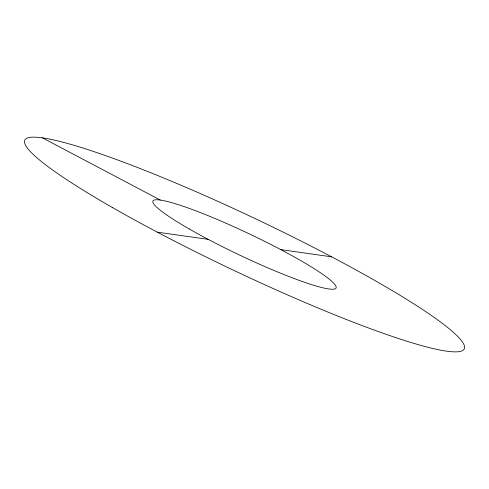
<?xml version="1.0" encoding="UTF-8"?>
<svg xmlns="http://www.w3.org/2000/svg" width="489" height="489" viewBox="0 0 489 489"><rect width="100%" height="100%" fill="white"/><g stroke="black" fill="none" stroke-linecap="round" stroke-linejoin="round"><path stroke-width="0.73" d="M157.354 232.171L208.192 239.365M280.808 249.634L331.646 256.829M42.384 137.843L160.288 200.056M189.359 229.029A101.37 11.65 25.4 0 0 335.533 288.589A101.37 11.65 25.4 0 0 208.607 215.881A101.37 11.65 25.4 0 0 189.359 229.029M112.164 207.373A243.29 27.965 25.4 0 0 462.979 350.313A243.29 27.965 25.4 0 0 158.357 175.814A243.29 27.965 25.4 0 0 112.164 207.373"/></g></svg>
